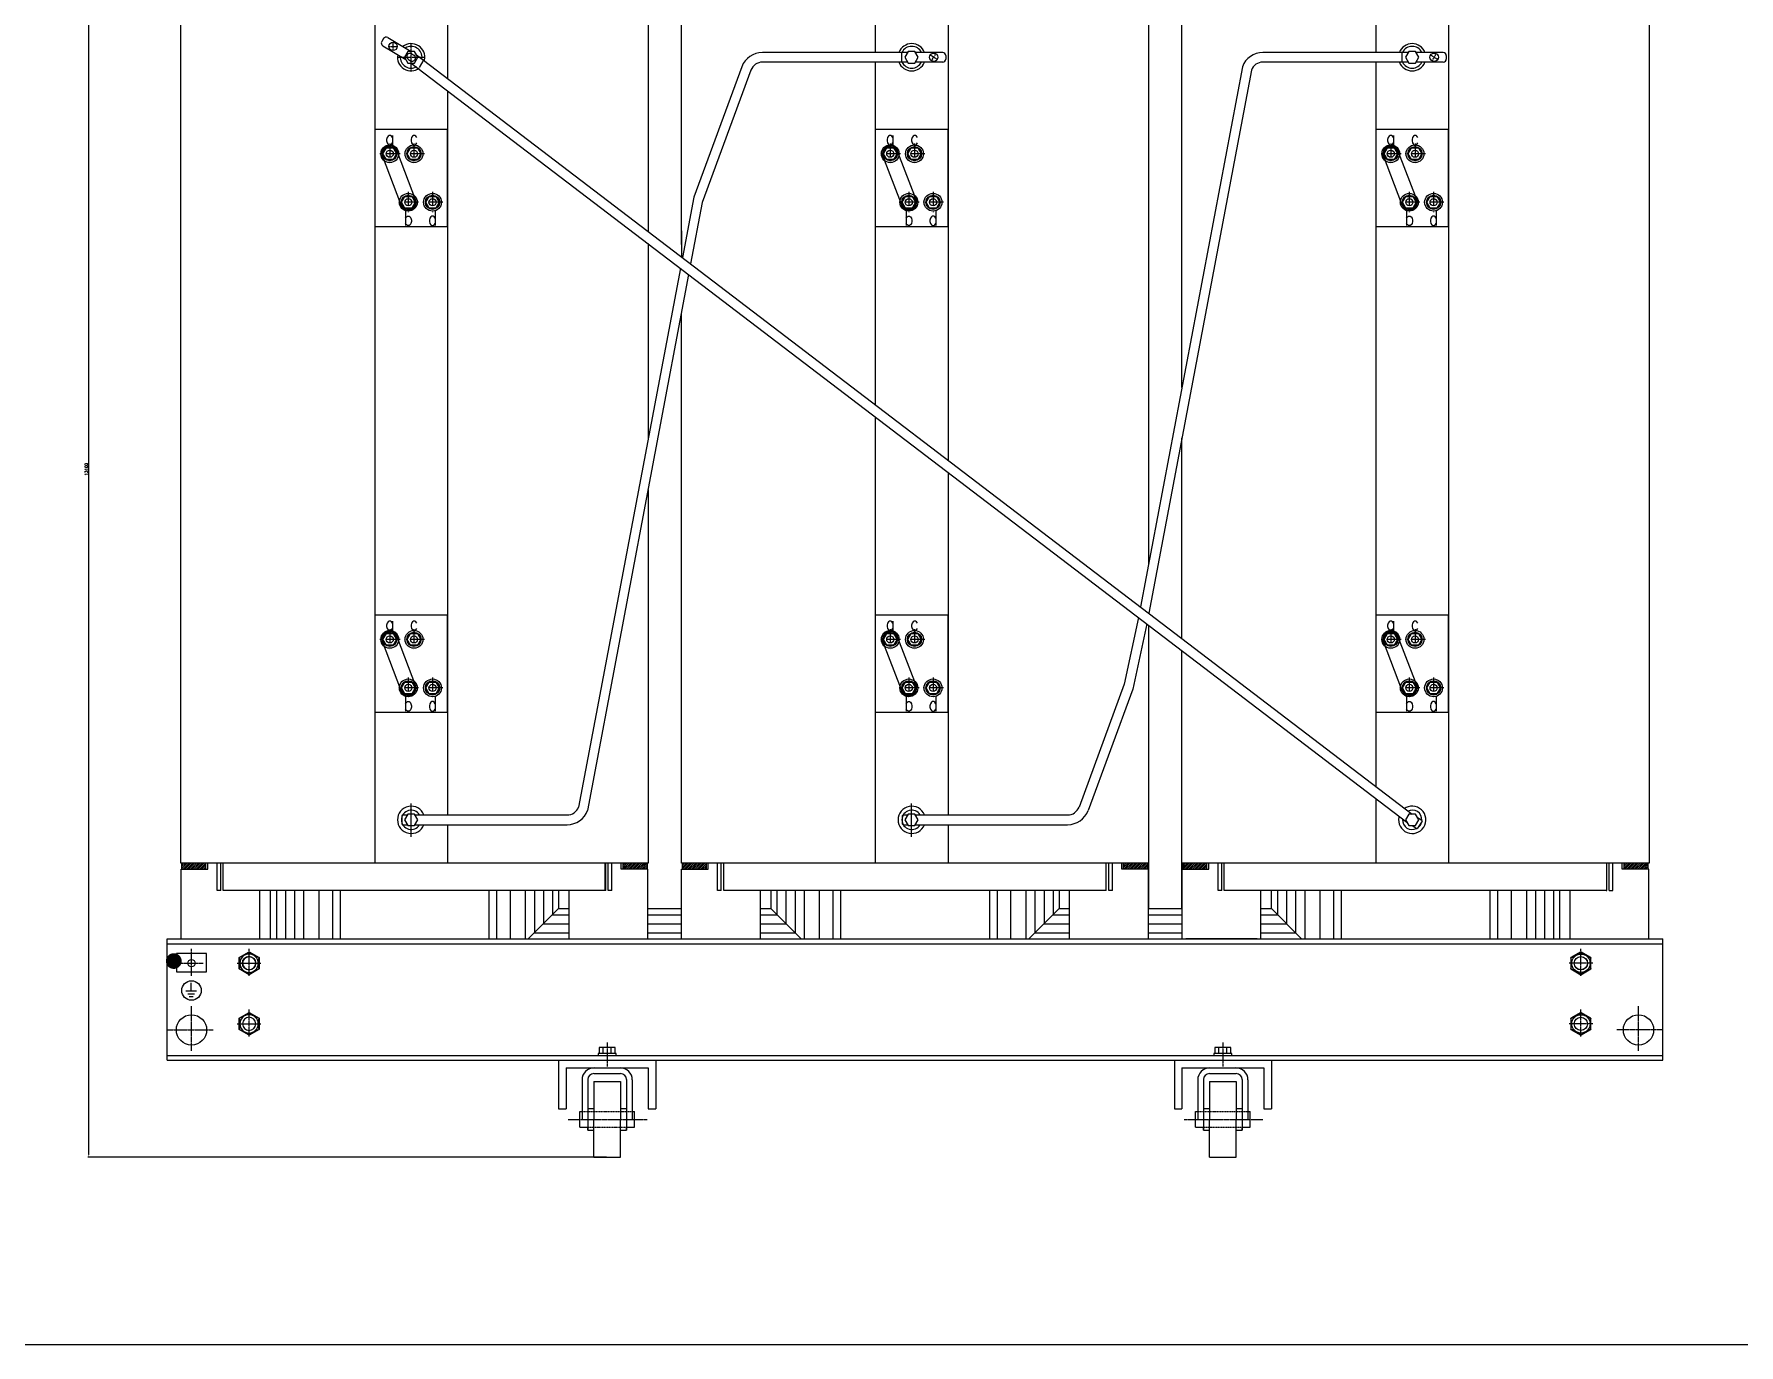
# Model space of a CAD drawing. Header units: millimetres. Extents: x 1341 to 37388, y -13954 to 1849.
# Drawn here: x 33960 to 35584, y -5621 to -4373 of the extents above; entities that cross this region are included whole.
import ezdxf
from ezdxf.enums import TextEntityAlignment as Align

# ---------------------------------------------------------------- set-up
doc = ezdxf.new("R2010")
doc.units = ezdxf.units.MM
for name, pattern in [('CENTER', [2, 1.25, -0.25, 0.25, -0.25]), ('DASHDOT', [25.4, 12.7, -6.35, 0, -6.35]), ('DASHED', [0.2067, 0.1654, -0.0413])]:
    doc.linetypes.add(name, pattern=pattern)
for name, color, linetype in [('01', 1, 'Continuous'), ('02', 3, 'DASHED'), ('03', 4, 'Continuous'), ('04', 5, 'CENTER'), ('05', 6, 'Continuous'), ('06', 2, 'Continuous'), ('PORCA', 133, 'Continuous'), ('transformador', 11, 'Continuous')]:
    doc.layers.add(name, color=color, linetype=linetype)
doc.styles.add('ROMANS', font='romans.shx')
doc.styles.get("Standard").update_dxf_attribs({"font": 'arial.ttf'})
doc.dimstyles.new('ISO-25', dxfattribs={"dimtxt": 2.5, "dimasz": 2.5, "dimexe": 1.25, "dimexo": 0.625, "dimtad": 1, "dimtxsty": 'Standard', "dimcen": 2.5, "dimadec": 0, "dimazin": 0, "dimtfac": 1, "dimtmove": 0, "dimatfit": 3, "dimfxl": 1, "dimarcsym": 0})
pattern_1 = [(45, (37768.6376, -6776.1635), (-0.8838835, 0.8838835), [])]
pattern_2 = [(45, (37655.7276, -6776.1635), (-0.88388348, 0.88388348), [])]

# ---------------------------------------------------------------- blocks, each defined once
blk = doc.blocks.new('30000016-VF')
at = {"layer": 'PORCA'}
blk.add_lwpolyline([(-12, -6.9), (0, -13.9), (12, -6.9), (12, 6.9), (0, 13.9), (-12, 6.9)], close=True, dxfattribs=at)
blk.add_lwpolyline([(-12, 6.9, 0.129904), (0, 13.9, 0.129904), (12, 6.9, 0.129904), (12, -6.9, 0.129904), (0, -13.9, 0.129904), (-12, -6.9, 0.129904)], format="xyb", close=True, dxfattribs=at)
for radius in [11.1, 8]:
    blk.add_circle((0, 0), radius, dxfattribs=at)
blk = doc.blocks.new('*D75')
at = {"layer": '03', "color": 2, "lineweight": -2, "transparency": 16777216}
for p, q in [((34144.2, -4132.2), (34011.7, -4132.2)), ((34012.5, -5439.5), (34012.5, -4135)), ((34505.3, -5442.2), (34011.7, -5442.2))]:
    blk.add_line(p, q, dxfattribs=at)
at = {"layer": '03', "color": 2, "transparency": 16777216}
for points in [[(34012, -4135), (34012.9, -4135), (34012.5, -4132.2)], [(34012, -5439.5), (34012.9, -5439.5), (34012.5, -5442.2)]]:
    blk.add_solid(points, dxfattribs=at)
at = {"layer": 'Defpoints', "color": 0, "transparency": 16777216}
for p in [(34012.5, -4132.2), (34144.9, -4132.2), (34506.1, -5442.2)]:
    blk.add_point(p, dxfattribs=at)
at = {"layer": '03', "color": 3, "transparency": 16777216, "insert": (34010.1, -4787.2), "char_height": 2.75, "attachment_point": 5, "rotation": 90, "style": 'ROMANS'}
blk.add_mtext('13100', dxfattribs=at)

msp = doc.modelspace()

# ---------------------------------------------------------------- hatches: boundary and pattern name
at = {"layer": '05'}
h = msp.add_hatch(dxfattribs=at)
h.set_pattern_fill('ANSI31', color=256, scale=10, style=0)
h.set_pattern_definition([(45, (37542.8176, -6776.1635), (-0.88388348, 0.88388348), [])])
h.paths.add_polyline_path([(34123.99, -5162.27), (34100.9, -5162.27), (34100.9, -5168.04), (34123.99, -5168.04)])
h = msp.add_hatch(dxfattribs=at)
h.set_pattern_fill('ANSI31', color=256, scale=10, style=0)
h.set_pattern_definition(pattern_2)
h.paths.add_polyline_path([(34544.28, -5162.27), (34521.19, -5162.27), (34521.19, -5168.04), (34544.28, -5168.04)])
h = msp.add_hatch(dxfattribs=at)
h.set_pattern_fill('ANSI31', color=256, scale=10, style=0)
h.set_pattern_definition(pattern_2)
h.paths.add_polyline_path([(34600.58, -5162.27), (34577.49, -5162.27), (34577.49, -5168.04), (34600.58, -5168.04)])
h = msp.add_hatch(dxfattribs=at)
h.set_pattern_fill('ANSI31', color=256, scale=10, style=0)
h.set_pattern_definition(pattern_1)
h.paths.add_polyline_path([(35020.87, -5162.27), (34997.78, -5162.27), (34997.78, -5168.04), (35020.87, -5168.04)])
h = msp.add_hatch(dxfattribs=at)
h.set_pattern_fill('ANSI31', color=256, scale=10, style=0)
h.set_pattern_definition(pattern_1)
h.paths.add_polyline_path([(35077.17, -5162.27), (35054.08, -5162.27), (35054.08, -5168.04), (35077.17, -5168.04)])
h = msp.add_hatch(dxfattribs=at)
h.set_pattern_fill('ANSI31', color=256, scale=10, style=0)
h.set_pattern_definition([(45, (37881.5476, -6776.1635), (-0.8838835, 0.8838835), [])])
h.paths.add_polyline_path([(35497.46, -5162.27), (35474.37, -5162.27), (35474.37, -5168.04), (35497.46, -5168.04)])

# ---------------------------------------------------------------- linework, layer by layer
at = {"layer": '01', "color": 5, "linetype": 'DASHDOT'}
for p, q in [((34299.04, -4476.92), (34299.04, -4496.61)), ((34322.13, -4476.92), (34322.13, -4496.61)), ((34775.63, -4476.92), (34775.63, -4496.61)), ((34798.72, -4476.92), (34798.72, -4496.61)), ((35252.22, -4476.92), (35252.22, -4496.61)), ((35275.31, -4476.92), (35275.31, -4496.61)), ((34308.89, -4486.77), (34289.19, -4486.77)), ((34331.98, -4486.77), (34312.28, -4486.77)), ((34785.48, -4486.77), (34765.78, -4486.77)), ((34808.57, -4486.77), (34788.87, -4486.77)), ((35262.07, -4486.77), (35242.38, -4486.77)), ((35285.16, -4486.77), (35265.47, -4486.77)), ((34316.7, -4523.1), (34316.7, -4542.8)), ((34339.79, -4523.1), (34339.79, -4542.8)), ((34793.29, -4523.1), (34793.29, -4542.8)), ((34816.38, -4523.1), (34816.38, -4542.8)), ((35269.88, -4523.1), (35269.88, -4542.8)), ((35292.97, -4523.1), (35292.97, -4542.8)), ((34326.55, -4532.95), (34306.85, -4532.95)), ((34349.64, -4532.95), (34329.94, -4532.95)), ((34803.14, -4532.95), (34783.44, -4532.95)), ((34826.23, -4532.95), (34806.53, -4532.95)), ((35279.73, -4532.95), (35260.03, -4532.95)), ((35302.82, -4532.95), (35283.12, -4532.95)), ((34308.89, -4949.18), (34289.19, -4949.18)), ((34299.04, -4939.33), (34299.04, -4959.02)), ((34331.98, -4949.18), (34312.28, -4949.18)), ((34322.13, -4939.33), (34322.13, -4959.02)), ((34785.48, -4949.18), (34765.78, -4949.18)), ((34775.63, -4939.33), (34775.63, -4959.02)), ((34808.57, -4949.18), (34788.87, -4949.18)), ((34798.72, -4939.33), (34798.72, -4959.02)), ((35262.07, -4949.18), (35242.38, -4949.18)), ((35252.22, -4939.33), (35252.22, -4959.02)), ((35285.16, -4949.18), (35265.47, -4949.18)), ((35275.31, -4939.33), (35275.31, -4959.02)), ((34326.55, -4995.36), (34306.85, -4995.36)), ((34316.7, -4985.51), (34316.7, -5005.2)), ((34349.64, -4995.36), (34329.94, -4995.36)), ((34339.79, -4985.51), (34339.79, -5005.2)), ((34803.14, -4995.36), (34783.44, -4995.36)), ((34793.29, -4985.51), (34793.29, -5005.2)), ((34826.23, -4995.36), (34806.53, -4995.36)), ((34816.38, -4985.51), (34816.38, -5005.2)), ((35279.73, -4995.36), (35260.03, -4995.36)), ((35269.88, -4985.51), (35269.88, -5005.2)), ((35302.82, -4995.36), (35283.12, -4995.36)), ((35292.97, -4985.51), (35292.97, -5005.2))]:
    msp.add_line(p, q, dxfattribs=at)
at = {"layer": '01', "color": 3}
for points in [[(34302.27, -4492.35), (34295.81, -4492.35), (34292.59, -4486.77), (34295.81, -4481.18), (34302.27, -4481.18), (34305.49, -4486.77)], [(34325.36, -4492.35), (34318.9, -4492.35), (34315.68, -4486.77), (34318.9, -4481.18), (34325.36, -4481.18), (34328.58, -4486.77)], [(34778.86, -4492.35), (34772.41, -4492.35), (34769.18, -4486.77), (34772.41, -4481.18), (34778.86, -4481.18), (34782.08, -4486.77)], [(34801.95, -4492.35), (34795.5, -4492.35), (34792.27, -4486.77), (34795.5, -4481.18), (34801.95, -4481.18), (34805.17, -4486.77)], [(35255.45, -4492.35), (35249, -4492.35), (35245.77, -4486.77), (35249, -4481.18), (35255.45, -4481.18), (35258.68, -4486.77)], [(35278.54, -4492.35), (35272.09, -4492.35), (35268.86, -4486.77), (35272.09, -4481.18), (35278.54, -4481.18), (35281.77, -4486.77)], [(34319.92, -4538.54), (34313.47, -4538.54), (34310.25, -4532.95), (34313.47, -4527.36), (34319.92, -4527.36), (34323.15, -4532.95)], [(34343.01, -4538.54), (34336.56, -4538.54), (34333.34, -4532.95), (34336.56, -4527.36), (34343.01, -4527.36), (34346.24, -4532.95)], [(34796.52, -4538.54), (34790.06, -4538.54), (34786.84, -4532.95), (34790.06, -4527.36), (34796.52, -4527.36), (34799.74, -4532.95)], [(34819.61, -4538.54), (34813.15, -4538.54), (34809.93, -4532.95), (34813.15, -4527.36), (34819.61, -4527.36), (34822.83, -4532.95)], [(35273.11, -4538.54), (35266.66, -4538.54), (35263.43, -4532.95), (35266.66, -4527.36), (35273.11, -4527.36), (35276.33, -4532.95)], [(35296.2, -4538.54), (35289.75, -4538.54), (35286.52, -4532.95), (35289.75, -4527.36), (35296.2, -4527.36), (35299.42, -4532.95)], [(34302.27, -4954.76), (34295.81, -4954.76), (34292.59, -4949.18), (34295.81, -4943.59), (34302.27, -4943.59), (34305.49, -4949.18)], [(34325.36, -4954.76), (34318.9, -4954.76), (34315.68, -4949.18), (34318.9, -4943.59), (34325.36, -4943.59), (34328.58, -4949.18)], [(34778.86, -4954.76), (34772.41, -4954.76), (34769.18, -4949.18), (34772.41, -4943.59), (34778.86, -4943.59), (34782.08, -4949.18)], [(34801.95, -4954.76), (34795.5, -4954.76), (34792.27, -4949.18), (34795.5, -4943.59), (34801.95, -4943.59), (34805.17, -4949.18)], [(35255.45, -4954.76), (35249, -4954.76), (35245.77, -4949.18), (35249, -4943.59), (35255.45, -4943.59), (35258.68, -4949.18)], [(35278.54, -4954.76), (35272.09, -4954.76), (35268.86, -4949.18), (35272.09, -4943.59), (35278.54, -4943.59), (35281.77, -4949.18)], [(34319.92, -5000.94), (34313.47, -5000.94), (34310.25, -4995.36), (34313.47, -4989.77), (34319.92, -4989.77), (34323.15, -4995.36)], [(34343.01, -5000.94), (34336.56, -5000.94), (34333.34, -4995.36), (34336.56, -4989.77), (34343.01, -4989.77), (34346.24, -4995.36)], [(34796.52, -5000.94), (34790.06, -5000.94), (34786.84, -4995.36), (34790.06, -4989.77), (34796.52, -4989.77), (34799.74, -4995.36)], [(34819.61, -5000.94), (34813.15, -5000.94), (34809.93, -4995.36), (34813.15, -4989.77), (34819.61, -4989.77), (34822.83, -4995.36)], [(35273.11, -5000.94), (35266.66, -5000.94), (35263.43, -4995.36), (35266.66, -4989.77), (35273.11, -4989.77), (35276.33, -4995.36)], [(35296.2, -5000.94), (35289.75, -5000.94), (35286.52, -4995.36), (35289.75, -4989.77), (35296.2, -4989.77), (35299.42, -4995.36)]]:
    msp.add_lwpolyline(points, close=True, dxfattribs=at)
at = {"layer": '01', "const_width": 7.5}
msp.add_lwpolyline([(34097.16, -5255.46, -1), (34089.66, -5255.46, -1)], format="xyb", close=True, dxfattribs=at)
at = {"layer": '01', "color": 2}
for centre, radius in [((34299.04, -4486.77), 8.49), ((34299.04, -4486.77), 6.79), ((34322.13, -4486.77), 8.49), ((34322.13, -4486.77), 6.79), ((34775.63, -4486.77), 8.49), ((34775.63, -4486.77), 6.79), ((34798.72, -4486.77), 8.49), ((34798.72, -4486.77), 6.79), ((35252.22, -4486.77), 8.49), ((35252.22, -4486.77), 6.79), ((35275.31, -4486.77), 8.49), ((35275.31, -4486.77), 6.79), ((34316.7, -4532.95), 8.49), ((34316.7, -4532.95), 6.79), ((34339.79, -4532.95), 8.49), ((34339.79, -4532.95), 6.79), ((34793.29, -4532.95), 8.49), ((34793.29, -4532.95), 6.79), ((34816.38, -4532.95), 8.49), ((34816.38, -4532.95), 6.79), ((35269.88, -4532.95), 8.49), ((35269.88, -4532.95), 6.79), ((35292.97, -4532.95), 8.49), ((35292.97, -4532.95), 6.79), ((34299.04, -4949.18), 8.49), ((34299.04, -4949.18), 6.79), ((34322.13, -4949.18), 8.49), ((34322.13, -4949.18), 6.79), ((34775.63, -4949.18), 8.49), ((34775.63, -4949.18), 6.79), ((34798.72, -4949.18), 8.49), ((34798.72, -4949.18), 6.79), ((35252.22, -4949.18), 8.49), ((35252.22, -4949.18), 6.79), ((35275.31, -4949.18), 8.49), ((35275.31, -4949.18), 6.79), ((34316.7, -4995.36), 8.49), ((34316.7, -4995.36), 6.79), ((34339.79, -4995.36), 8.49), ((34339.79, -4995.36), 6.79), ((34793.29, -4995.36), 8.49), ((34793.29, -4995.36), 6.79), ((34816.38, -4995.36), 8.49), ((34816.38, -4995.36), 6.79), ((35269.88, -4995.36), 8.49), ((35269.88, -4995.36), 6.79), ((35292.97, -4995.36), 8.49), ((35292.97, -4995.36), 6.79)]:
    msp.add_circle(centre, radius, dxfattribs=at)
at = {"layer": '01', "color": 3}
for centre in [(34299.04, -4486.77), (34322.13, -4486.77), (34775.63, -4486.77), (34798.72, -4486.77), (35252.22, -4486.77), (35275.31, -4486.77), (34316.7, -4532.95), (34339.79, -4532.95), (34793.29, -4532.95), (34816.38, -4532.95), (35269.88, -4532.95), (35292.97, -4532.95), (34299.04, -4949.18), (34322.13, -4949.18), (34775.63, -4949.18), (34798.72, -4949.18), (35252.22, -4949.18), (35275.31, -4949.18), (34316.7, -4995.36), (34339.79, -4995.36), (34793.29, -4995.36), (34816.38, -4995.36), (35269.88, -4995.36), (35292.97, -4995.36)]:
    msp.add_circle(centre, 3.4, dxfattribs=at)
at = {"layer": '01', "color": 6}
for centre in [(34299.04, -4486.77), (34775.63, -4486.77), (35252.22, -4486.77), (34316.7, -4532.95), (34793.29, -4532.95), (35269.88, -4532.95), (34299.04, -4949.18), (34775.63, -4949.18), (35252.22, -4949.18), (34316.7, -4995.36), (34793.29, -4995.36), (35269.88, -4995.36)]:
    msp.add_circle(centre, 3.4, dxfattribs=at)
at = {"layer": '02'}
for p, q in [((34482.13, -5398.66), (34529.99, -5398.66)), ((35068.39, -5398.66), (35116.25, -5398.66)), ((34487.62, -5413.67), (34524.5, -5413.67)), ((35073.87, -5413.67), (35110.76, -5413.67))]:
    msp.add_line(p, q, dxfattribs=at)
at = {"layer": '03'}
for p, q in [((35053.35, -4709.19), (35053.35, -4276.56)), ((34100.17, -5162.27), (34100.17, -4319.86)), ((34284.78, -4319.86), (34284.78, -5162.27)), ((34354.05, -4319.86), (34354.05, -4415.2)), ((34545.01, -4319.86), (34545.01, -4560.79)), ((34576.76, -4573.05), (34576.76, -4319.86)), ((34761.37, -4319.86), (34761.37, -4390.28)), ((34830.64, -4319.86), (34830.64, -4778.56)), ((35021.6, -4319.86), (35021.6, -4877.54)), ((35237.96, -4319.86), (35237.96, -4390.28)), ((35307.23, -4319.86), (35307.23, -5162.27)), ((35498.19, -4319.86), (35498.19, -5162.27)), ((34293.15, -4377.1), (34291.41, -4380)), ((34297.11, -4376.12), (34319.38, -4389.4)), ((34292.39, -4383.95), (34314.37, -4397.17)), ((34316.24, -4389.4), (34313.06, -4394.9)), ((34313.06, -4394.9), (34316.24, -4400.4)), ((34322.59, -4389.4), (34316.24, -4389.4)), ((34316.79, -4397.02), (34318.77, -4398.21)), ((34320.06, -4391.59), (34322.04, -4392.78)), ((34325.76, -4394.9), (34322.59, -4389.4)), ((34322.59, -4400.4), (34325.76, -4394.9)), ((34324.46, -4392.64), (35272.56, -5115.49)), ((34792.32, -4390.28), (34653.84, -4390.28)), ((34786.19, -4390.28), (34786.19, -4399.52)), ((34792.83, -4389.4), (34789.66, -4394.9)), ((34789.66, -4394.9), (34792.83, -4400.4)), ((34799.18, -4389.4), (34792.83, -4389.4)), ((34802.36, -4394.9), (34799.18, -4389.4)), ((34799.18, -4400.4), (34802.36, -4394.9)), ((34804.09, -4390.28), (34799.69, -4390.28)), ((34825.62, -4390.37), (34799.69, -4390.28)), ((34828.5, -4393.24), (34828.51, -4396.63)), ((35268.91, -4390.28), (35130.43, -4390.28)), ((35262.78, -4390.28), (35262.78, -4399.52)), ((35269.42, -4389.4), (35266.25, -4394.9)), ((35266.25, -4394.9), (35269.42, -4400.4)), ((35275.77, -4389.4), (35269.42, -4389.4)), ((35278.95, -4394.9), (35275.77, -4389.4)), ((35275.77, -4400.4), (35278.95, -4394.9)), ((35302.21, -4390.37), (35276.28, -4390.28)), ((35280.68, -4390.28), (35276.28, -4390.28)), ((35305.09, -4393.24), (35305.1, -4396.63)), ((34316.24, -4400.4), (34322.59, -4400.4)), ((34319.45, -4400.4), (35267.55, -5123.25)), ((34634.34, -4403.88), (34588.58, -4528.14)), ((34643.01, -4407.08), (34596.62, -4533.04)), ((34792.32, -4399.52), (34653.84, -4399.52)), ((34761.37, -4399.52), (34761.37, -4725.75)), ((34792.83, -4400.4), (34799.18, -4400.4)), ((34804.09, -4399.52), (34799.69, -4399.52)), ((34825.63, -4399.51), (34799.98, -4399.52)), ((35110.93, -4403.88), (35013.92, -4918.3)), ((35119.6, -4407.08), (35021.78, -4924.29)), ((35268.91, -4399.52), (35130.43, -4399.52)), ((35237.96, -4399.52), (35237.96, -5089.11)), ((35269.42, -4400.4), (35275.77, -4400.4)), ((35280.68, -4399.52), (35276.28, -4399.52)), ((35302.22, -4399.51), (35276.57, -4399.52)), ((34354.05, -4426.78), (34354.05, -5116.37)), ((34588.58, -4528.14), (34577.69, -4585.71)), ((34596.62, -4533.04), (34585.56, -4591.71)), ((34576.76, -4560.25), (34576.76, -4585)), ((34545.01, -4572.37), (34545.01, -4758.53)), ((34575.78, -4595.83), (34478.76, -5108.82)), ((34583.65, -4601.83), (34487.43, -5112.01)), ((34576.76, -5162.27), (34576.76, -4638.35)), ((34761.37, -4737.33), (34761.37, -5162.27)), ((35053.35, -4948.36), (35053.35, -4757.36)), ((34830.64, -4790.14), (34830.64, -4926.08)), ((34545.01, -4806.7), (34545.01, -5162.27)), ((34545.01, -4806.7), (34545.01, -4813.73)), ((34830.64, -4925.7), (34830.64, -5116.37)), ((35012.01, -4928.42), (34998.49, -4991.68)), ((35019.87, -4934.41), (35006.53, -4996.58)), ((35021.6, -4935.74), (35021.6, -5205.56)), ((35053.35, -5205.56), (35053.35, -4959.94)), ((34998.49, -4991.68), (34955.35, -5108.82)), ((35006.53, -4996.58), (34964.02, -5112.01)), ((34319.41, -5137.22), (34319.41, -5105.5)), ((34796.01, -5137.22), (34796.01, -5105.5)), ((35237.96, -5100.69), (35237.96, -5162.27)), ((34310.76, -5125.03), (34310.76, -5116.95)), ((34311.33, -5116.37), (34315.73, -5116.37)), ((34311.33, -5125.61), (34315.73, -5125.61)), ((34316.24, -5115.49), (34313.06, -5120.99)), ((34313.06, -5120.99), (34316.24, -5126.49)), ((34322.59, -5115.49), (34316.24, -5115.49)), ((34316.24, -5126.49), (34322.59, -5126.49)), ((34325.76, -5120.99), (34322.59, -5115.49)), ((34322.59, -5126.49), (34325.76, -5120.99)), ((34323.1, -5116.37), (34467.93, -5116.37)), ((34323.1, -5125.61), (34467.93, -5125.61)), ((34354.05, -5125.61), (34354.05, -5162.27)), ((34787.35, -5125.03), (34787.35, -5116.95)), ((34787.92, -5116.37), (34792.32, -5116.37)), ((34787.92, -5125.61), (34792.32, -5125.61)), ((34792.83, -5115.49), (34789.66, -5120.99)), ((34789.66, -5120.99), (34792.83, -5126.49)), ((34799.18, -5115.49), (34792.83, -5115.49)), ((34792.83, -5126.49), (34799.18, -5126.49)), ((34802.36, -5120.99), (34799.18, -5115.49)), ((34799.18, -5126.49), (34802.36, -5120.99)), ((34799.69, -5116.37), (34944.52, -5116.37)), ((34799.69, -5125.61), (34944.52, -5125.61)), ((34830.64, -5125.61), (34830.64, -5162.27)), ((35269.42, -5115.49), (35266.25, -5120.99)), ((35266.25, -5120.99), (35269.42, -5126.49)), ((35275.77, -5115.49), (35269.42, -5115.49)), ((35269.42, -5126.49), (35275.77, -5126.49)), ((35272.64, -5126.49), (35276.93, -5129.23)), ((35278.95, -5120.99), (35275.77, -5115.49)), ((35275.77, -5126.49), (35278.95, -5120.99)), ((35277.64, -5118.73), (35281.9, -5121.44)), ((35282.07, -5122.23), (35277.73, -5129.05)), ((34545.01, -5162.27), (34100.17, -5162.27)), ((34100.32, -5168.04), (34125.72, -5168.04)), ((34100.32, -5234.43), (34100.32, -5168.04)), ((34125.72, -5168.04), (34125.72, -5162.27)), ((34134.67, -5188.24), (34134.67, -5162.27)), ((34138.13, -5188.24), (34138.13, -5162.27)), ((34140.44, -5188.24), (34140.44, -5162.27)), ((34504.16, -5188.24), (34504.16, -5162.27)), ((34504.74, -5188.24), (34504.74, -5162.27)), ((34507.05, -5188.24), (34507.05, -5162.27)), ((34510.51, -5188.24), (34510.51, -5162.27)), ((34519.46, -5168.04), (34519.46, -5162.27)), ((34544.86, -5168.04), (34519.46, -5168.04)), ((34544.86, -5234.43), (34544.86, -5168.04)), ((35021.6, -5162.27), (34576.76, -5162.27)), ((34576.91, -5234.43), (34576.91, -5168.04)), ((34576.91, -5168.04), (34602.31, -5168.04)), ((34580.38, -5168.04), (34598.85, -5168.04)), ((34602.31, -5168.04), (34602.31, -5162.27)), ((34611.26, -5188.24), (34611.26, -5162.27)), ((34614.72, -5188.24), (34614.72, -5162.27)), ((34617.03, -5188.24), (34617.03, -5162.27)), ((34981.33, -5188.24), (34981.33, -5162.27)), ((34983.64, -5188.24), (34983.64, -5162.27)), ((34987.1, -5188.24), (34987.1, -5162.27)), ((34996.05, -5168.04), (34996.05, -5162.27)), ((35021.45, -5168.04), (34996.05, -5168.04)), ((35017.99, -5168.04), (34999.51, -5168.04)), ((35021.45, -5234.43), (35021.45, -5168.04)), ((35498.19, -5162.27), (35053.35, -5162.27)), ((35053.5, -5168.04), (35078.9, -5168.04)), ((35053.5, -5234.43), (35053.5, -5168.04)), ((35078.9, -5168.04), (35078.9, -5162.27)), ((35087.85, -5188.24), (35087.85, -5162.27)), ((35091.32, -5188.24), (35091.32, -5162.27)), ((35093.62, -5188.24), (35093.62, -5162.27)), ((35457.92, -5188.24), (35457.92, -5162.27)), ((35460.23, -5188.24), (35460.23, -5162.27)), ((35463.69, -5188.24), (35463.69, -5162.27)), ((35472.64, -5168.04), (35472.64, -5162.27)), ((35498.04, -5168.04), (35472.64, -5168.04)), ((35498.04, -5234.43), (35498.04, -5168.04)), ((34138.13, -5188.24), (34134.67, -5188.24)), ((34504.74, -5188.24), (34140.44, -5188.24)), ((34175.37, -5234.43), (34175.37, -5188.24)), ((34185.32, -5188.24), (34185.32, -5234.43)), ((34191.09, -5188.24), (34191.09, -5234.43)), ((34199.75, -5188.24), (34199.75, -5234.43)), ((34208.41, -5188.24), (34208.41, -5234.43)), ((34217.07, -5188.24), (34217.07, -5234.43)), ((34231.5, -5188.24), (34231.5, -5234.43)), ((34244.49, -5188.24), (34244.49, -5234.43)), ((34251.7, -5188.24), (34251.7, -5234.43)), ((34393.48, -5188.24), (34393.48, -5234.43)), ((34400.69, -5188.24), (34400.69, -5234.43)), ((34413.68, -5188.24), (34413.68, -5234.43)), ((34428.11, -5188.24), (34428.11, -5234.43)), ((34436.77, -5188.24), (34436.77, -5228.65)), ((34445.43, -5188.24), (34445.43, -5219.99)), ((34454.09, -5188.24), (34454.09, -5211.33)), ((34459.86, -5188.24), (34459.86, -5205.56)), ((34469.81, -5234.43), (34469.81, -5188.24)), ((34510.51, -5188.24), (34507.05, -5188.24)), ((34614.72, -5188.24), (34611.26, -5188.24)), ((34981.33, -5188.24), (34617.03, -5188.24)), ((34651.96, -5234.43), (34651.96, -5188.24)), ((34661.91, -5188.24), (34661.91, -5205.56)), ((34667.68, -5188.24), (34667.68, -5211.33)), ((34676.34, -5188.24), (34676.34, -5219.99)), ((34685, -5188.24), (34685, -5228.65)), ((34693.66, -5188.24), (34693.66, -5234.43)), ((34708.09, -5188.24), (34708.09, -5234.43)), ((34721.08, -5188.24), (34721.08, -5234.43)), ((34728.29, -5188.24), (34728.29, -5234.43)), ((34870.07, -5188.24), (34870.07, -5234.43)), ((34877.28, -5188.24), (34877.28, -5234.43)), ((34890.27, -5188.24), (34890.27, -5234.43)), ((34904.7, -5188.24), (34904.7, -5234.43)), ((34913.36, -5188.24), (34913.36, -5228.65)), ((34922.02, -5188.24), (34922.02, -5219.99)), ((34930.68, -5188.24), (34930.68, -5211.33)), ((34936.45, -5188.24), (34936.45, -5205.56)), ((34946.4, -5234.43), (34946.4, -5188.24)), ((34987.1, -5188.24), (34983.64, -5188.24)), ((35091.32, -5188.24), (35087.85, -5188.24)), ((35457.92, -5188.24), (35093.62, -5188.24)), ((35128.55, -5234.43), (35128.55, -5188.24)), ((35138.5, -5205.56), (35138.5, -5188.24)), ((35144.27, -5188.24), (35144.27, -5211.33)), ((35152.93, -5188.24), (35152.93, -5219.99)), ((35161.59, -5188.24), (35161.59, -5228.65)), ((35170.25, -5188.24), (35170.25, -5234.43)), ((35184.68, -5188.24), (35184.68, -5234.43)), ((35197.67, -5188.24), (35197.67, -5234.43)), ((35204.89, -5188.24), (35204.89, -5234.43)), ((35346.66, -5188.24), (35346.66, -5234.43)), ((35353.88, -5188.24), (35353.88, -5234.43)), ((35366.86, -5188.24), (35366.86, -5234.43)), ((35381.3, -5188.24), (35381.3, -5234.43)), ((35389.96, -5188.24), (35389.96, -5234.43)), ((35398.61, -5188.24), (35398.61, -5234.43)), ((35407.27, -5188.24), (35407.27, -5234.43)), ((35413.05, -5234.43), (35413.05, -5188.24)), ((35423, -5234.43), (35423, -5188.24)), ((35457.34, -5188.24), (35457.92, -5188.24)), ((35460.23, -5188.24), (35463.69, -5188.24)), ((34459.86, -5205.56), (34431, -5234.43)), ((34459.86, -5205.56), (34469.81, -5205.56)), ((34544.86, -5205.56), (34576.91, -5205.56)), ((34651.96, -5205.56), (34661.91, -5205.56)), ((34661.91, -5205.56), (34690.77, -5234.43)), ((34907.59, -5234.43), (34936.45, -5205.56)), ((34936.45, -5205.56), (34946.4, -5205.56)), ((35021.45, -5205.56), (35053.5, -5205.56)), ((35128.55, -5205.56), (35138.5, -5205.56)), ((35167.36, -5234.43), (35138.5, -5205.56)), ((34445.43, -5219.99), (34469.81, -5219.99)), ((34454.09, -5211.33), (34469.81, -5211.33)), ((34544.86, -5211.33), (34576.91, -5211.33)), ((34544.86, -5219.99), (34576.91, -5219.99)), ((34651.96, -5211.33), (34667.68, -5211.33)), ((34651.96, -5219.99), (34676.34, -5219.99)), ((34922.02, -5219.99), (34946.4, -5219.99)), ((34930.68, -5211.33), (34946.4, -5211.33)), ((35021.45, -5211.33), (35053.5, -5211.33)), ((35021.45, -5219.99), (35053.5, -5219.99)), ((35128.55, -5211.33), (35144.27, -5211.33)), ((35128.55, -5219.99), (35152.93, -5219.99)), ((34087.18, -5234.43), (35511.18, -5234.43)), ((34087.18, -5349.88), (34087.18, -5234.43)), ((34087.18, -5239.04), (35511.18, -5239.04)), ((34436.77, -5228.65), (34469.81, -5228.65)), ((34544.86, -5228.65), (34576.91, -5228.65)), ((34544.86, -5234.43), (34576.91, -5234.43)), ((34651.96, -5228.65), (34685, -5228.65)), ((34913.36, -5228.65), (34946.4, -5228.65)), ((35021.45, -5228.65), (35053.5, -5228.65)), ((35125.09, -5234.43), (35056.97, -5234.43)), ((35128.55, -5228.65), (35161.59, -5228.65)), ((35426.46, -5234.43), (35494.58, -5234.43)), ((35511.18, -5349.88), (35511.18, -5234.43)), ((34124.7, -5248.35), (34095.84, -5248.35)), ((34095.84, -5248.35), (34095.84, -5265.67)), ((34124.7, -5265.67), (34124.7, -5248.35)), ((34095.84, -5265.67), (34124.7, -5265.67)), ((34104.79, -5283.78), (34115.18, -5283.78)), ((34106.81, -5286.67), (34113.16, -5286.67)), ((34107.96, -5289.27), (34112, -5289.27)), ((34109.98, -5283.78), (34109.98, -5276.28)), ((34513.57, -5337.76), (34498.56, -5337.76)), ((34498.56, -5337.76), (34498.56, -5343.53)), ((34502.31, -5343.53), (34502.31, -5337.76)), ((34509.82, -5343.53), (34509.82, -5337.76)), ((34513.57, -5343.53), (34513.57, -5337.76)), ((35084.84, -5337.76), (35084.84, -5343.53)), ((35099.84, -5337.76), (35084.84, -5337.76)), ((35088.59, -5343.53), (35088.59, -5337.76)), ((35096.09, -5343.53), (35096.09, -5337.76)), ((35099.84, -5343.53), (35099.84, -5337.76)), ((34087.18, -5345.26), (35511.18, -5345.26)), ((34087.18, -5349.88), (35511.18, -5349.88)), ((34459.88, -5349.88), (34552.25, -5349.88)), ((34459.88, -5349.88), (34459.88, -5396.06)), ((34476.74, -5349.88), (34535.39, -5349.88)), ((34514.73, -5343.53), (34497.41, -5343.53)), ((34497.41, -5343.53), (34497.41, -5345.26)), ((34514.73, -5345.26), (34514.73, -5343.53)), ((34552.25, -5349.88), (34552.25, -5396.06)), ((35046.14, -5349.88), (35138.51, -5349.88)), ((35046.14, -5349.88), (35046.14, -5396.06)), ((35063, -5349.88), (35121.65, -5349.88)), ((35101, -5343.53), (35083.68, -5343.53)), ((35083.68, -5343.53), (35083.68, -5345.26)), ((35101, -5345.26), (35101, -5343.53)), ((35138.51, -5349.88), (35138.51, -5396.06)), ((34467.1, -5357.1), (34545.03, -5357.1)), ((34467.1, -5357.1), (34467.1, -5396.06)), ((34482.13, -5368.64), (34482.13, -5406.16)), ((34487.62, -5368.35), (34487.62, -5416.55)), ((34493.39, -5362.58), (34518.73, -5362.58)), ((34493.39, -5370.08), (34518.73, -5370.08)), ((34493.39, -5370.08), (34493.39, -5406.16)), ((34493.68, -5357.1), (34518.44, -5357.1)), ((34518.73, -5370.08), (34518.73, -5406.16)), ((34524.5, -5368.35), (34524.5, -5416.55)), ((34529.99, -5368.64), (34529.99, -5406.16)), ((34545.03, -5357.1), (34545.03, -5396.06)), ((35053.36, -5357.1), (35131.29, -5357.1)), ((35053.36, -5357.1), (35053.36, -5396.06)), ((35068.39, -5368.64), (35068.39, -5406.16)), ((35073.87, -5368.35), (35073.87, -5416.55)), ((35079.65, -5362.58), (35104.99, -5362.58)), ((35079.65, -5370.08), (35104.99, -5370.08)), ((35079.65, -5370.08), (35079.65, -5406.16)), ((35079.94, -5357.1), (35104.7, -5357.1)), ((35104.99, -5370.08), (35104.99, -5406.16)), ((35110.76, -5368.35), (35110.76, -5416.55)), ((35116.25, -5368.64), (35116.25, -5406.16)), ((35131.29, -5357.1), (35131.29, -5396.06)), ((34459.88, -5396.06), (34467.1, -5396.06)), ((34480.11, -5413.67), (34480.11, -5398.66)), ((34480.11, -5398.66), (34482.13, -5398.66)), ((34487.62, -5395.77), (34493.39, -5395.77)), ((34518.73, -5395.77), (34524.5, -5395.77)), ((34529.99, -5398.66), (34532.01, -5398.66)), ((34532.01, -5413.67), (34532.01, -5398.66)), ((34545.03, -5396.06), (34552.25, -5396.06)), ((35046.14, -5396.06), (35053.36, -5396.06)), ((35066.37, -5413.67), (35066.37, -5398.66)), ((35066.37, -5398.66), (35068.39, -5398.66)), ((35073.87, -5395.77), (35079.65, -5395.77)), ((35104.99, -5395.77), (35110.76, -5395.77)), ((35116.25, -5398.66), (35118.27, -5398.66)), ((35118.27, -5413.67), (35118.27, -5398.66)), ((35131.29, -5396.06), (35138.51, -5396.06)), ((34480.11, -5413.67), (34487.62, -5413.67)), ((34482.13, -5406.16), (34487.62, -5406.16)), ((34487.62, -5416.55), (34487.62, -5413.67)), ((34487.62, -5416.55), (34493.39, -5416.55)), ((34493.39, -5442.24), (34493.39, -5406.16)), ((34518.73, -5442.24), (34518.73, -5406.16)), ((34518.73, -5416.55), (34524.5, -5416.55)), ((34524.5, -5406.16), (34529.99, -5406.16)), ((34524.5, -5413.67), (34532.01, -5413.67)), ((34524.5, -5416.55), (34524.5, -5413.67)), ((35066.37, -5413.67), (35073.87, -5413.67)), ((35068.39, -5406.16), (35073.87, -5406.16)), ((35073.87, -5416.55), (35073.87, -5413.67)), ((35073.87, -5416.55), (35079.65, -5416.55)), ((35079.65, -5442.24), (35079.65, -5406.16)), ((35104.99, -5442.24), (35104.99, -5406.16)), ((35104.99, -5416.55), (35110.76, -5416.55)), ((35110.76, -5406.16), (35116.25, -5406.16)), ((35110.76, -5416.55), (35110.76, -5413.67)), ((35110.76, -5413.67), (35118.27, -5413.67)), ((34493.39, -5442.24), (34518.73, -5442.24)), ((35079.65, -5442.24), (35104.99, -5442.24))]:
    msp.add_line(p, q, dxfattribs=at)
for points in [[(32658.18, -3590.61), (37387.96, -3590.61), (37387.96, -5620.94), (32658.18, -5620.94)], [(34354.05, -4556.04), (34354.05, -4463.68), (34284.78, -4463.68), (34284.78, -4556.04)], [(34830.64, -4556.04), (34830.64, -4463.68), (34761.37, -4463.68), (34761.37, -4556.04)], [(35307.23, -4556.04), (35307.23, -4463.68), (35237.96, -4463.68), (35237.96, -4556.04)], [(34354.05, -5018.45), (34354.05, -4926.08), (34284.78, -4926.08), (34284.78, -5018.45)], [(34830.64, -5018.45), (34830.64, -4926.08), (34761.37, -4926.08), (34761.37, -5018.45)], [(35307.23, -5018.45), (35307.23, -4926.08), (35237.96, -4926.08), (35237.96, -5018.45)]]:
    msp.add_lwpolyline(points, close=True, dxfattribs=at)
for points in [[(34291.73, -4488.32), (34309.39, -4534.5, 1), (34324.01, -4531.39), (34306.35, -4485.21, 1)], [(34768.32, -4488.32), (34785.98, -4534.5, 1), (34800.6, -4531.39), (34782.94, -4485.21, 1)], [(35244.92, -4488.32), (35262.57, -4534.5, 1), (35277.19, -4531.39), (35259.53, -4485.21, 1)], [(34291.73, -4950.73), (34309.39, -4996.91, 1), (34324.01, -4993.8), (34306.35, -4947.62, 1)], [(34768.32, -4950.73), (34785.98, -4996.91, 1), (34800.6, -4993.8), (34782.94, -4947.62, 1)], [(35244.92, -4950.73), (35262.57, -4996.91, 1), (35277.19, -4993.8), (35259.53, -4947.62, 1)]]:
    msp.add_lwpolyline(points, format="xyb", close=True, dxfattribs=at)
for centre, radius in [((34302.15, -4384.5), 4.03), ((34816.98, -4394.95), 4.03), ((35293.58, -4394.95), 4.03), ((34110.27, -5257.52), 3.46), ((34165.11, -5257.52), 6.35), ((35433.25, -5257.52), 6.35), ((34110.27, -5283.49), 9.24), ((34110.27, -5321.02), 14.43), ((35488.09, -5321.02), 14.43)]:
    msp.add_circle(centre, radius, dxfattribs=at)
for centre, radius, start, end in [((34293.88, -4381.48), 2.88, 148.921, 238.921), ((34295.62, -4378.59), 2.88, 58.921, 148.921), ((34319.41, -4394.9), 10.39, 174.88426, 301.12719), ((34319.41, -4394.9), 10.39, 353.90279, 122.27248), ((34318.43, -4394.31), 3.17, 58.921, 238.921), ((34320.4, -4395.5), 3.17, 238.921, 58.921), ((34653.84, -4411.07), 20.78, 90, 159.78378), ((34796.01, -4394.9), 10.39, 26.27585, 153.6122), ((34825.62, -4393.25), 2.88, 0.079, 90.079), ((34825.63, -4396.63), 2.88, 270.079, 0.079), ((35130.43, -4411.07), 20.78, 90, 159.78378), ((35272.6, -4394.9), 10.39, 26.27585, 153.6122), ((35302.21, -4393.25), 2.88, 0.079, 90.079), ((35302.22, -4396.63), 2.88, 270.079, 0.079), ((34653.84, -4411.07), 11.55, 90, 159.78378), ((34796.01, -4394.9), 10.39, 206.3878, 333.64861), ((35130.43, -4411.07), 11.55, 90, 159.78378), ((35272.6, -4394.9), 10.39, 206.3878, 333.64861), ((34467.93, -5104.83), 11.55, 270, 339.78378), ((34467.93, -5104.83), 20.78, 270, 339.78378), ((34944.52, -5104.83), 11.55, 270, 339.78378), ((34944.52, -5104.83), 20.78, 270, 339.78378), ((34311.33, -5116.95), 0.577, 90, 180), ((34311.33, -5125.03), 0.577, 180, 270), ((34787.92, -5116.95), 0.577, 90, 180), ((34787.92, -5125.03), 0.577, 180, 270), ((35277.24, -5128.74), 0.577, 237.51499, 327.51499), ((35281.59, -5121.92), 0.577, 327.51499, 57.51499), ((34493.68, -5368.64), 11.55, 90, 180), ((34493.39, -5368.35), 5.77, 90, 180), ((34518.44, -5368.64), 11.55, 0, 90), ((34518.73, -5368.35), 5.77, 0, 90), ((35079.94, -5368.64), 11.55, 90, 180), ((35079.65, -5368.35), 5.77, 90, 180), ((35104.7, -5368.64), 11.55, 0, 90), ((35104.99, -5368.35), 5.77, 0, 90)]:
    msp.add_arc(centre, radius, start, end, dxfattribs=at)
at = {"layer": '04'}
for p, q in [((34302.15, -4388.53), (34302.15, -4380.46)), ((34319.41, -4407.89), (34319.41, -4381.91)), ((34298.12, -4384.5), (34306.18, -4384.5)), ((34306.43, -4394.9), (34332.4, -4394.9)), ((34820.44, -4397.03), (34813.53, -4392.87)), ((34814.91, -4398.41), (34819.06, -4391.49)), ((35297.03, -4397.03), (35290.12, -4392.87)), ((35291.5, -4398.41), (35295.65, -4391.49)), ((34099.01, -5257.52), (34121.53, -5257.52)), ((34110.27, -5269.64), (34110.27, -5243.95)), ((34153.85, -5257.52), (34176.37, -5257.52)), ((34165.11, -5269.64), (34165.11, -5243.95)), ((35444.51, -5257.52), (35421.99, -5257.52)), ((35433.25, -5269.64), (35433.25, -5243.95)), ((34110.27, -5340.93), (34110.27, -5298.5)), ((34165.11, -5327.37), (34165.11, -5301.68)), ((34165.11, -5327.37), (34165.11, -5301.68)), ((35433.25, -5327.37), (35433.25, -5301.68)), ((35433.25, -5327.37), (35433.25, -5301.68)), ((35488.09, -5340.93), (35488.09, -5298.5)), ((34087.18, -5321.02), (34130.76, -5321.02)), ((34153.85, -5315.24), (34176.37, -5315.24)), ((35444.51, -5315.24), (35421.99, -5315.24)), ((35511.18, -5321.02), (35467.6, -5321.02)), ((34506.07, -5333.06), (34506.07, -5355.99)), ((35092.34, -5333.06), (35092.34, -5355.99)), ((34469.07, -5406.16), (34544.15, -5406.16)), ((35055.33, -5406.16), (35130.41, -5406.16))]:
    msp.add_line(p, q, dxfattribs=at)
at = {"layer": '05'}
for p, q in [((34100.9, -5162.27), (34100.9, -5168.04)), ((34123.99, -5168.04), (34123.99, -5162.27)), ((34521.19, -5168.04), (34521.19, -5162.27)), ((34544.28, -5162.27), (34544.28, -5168.04)), ((34577.49, -5162.27), (34577.49, -5168.04)), ((34600.58, -5168.04), (34600.58, -5162.27)), ((34997.78, -5168.04), (34997.78, -5162.27)), ((35020.87, -5168.04), (35020.87, -5162.27)), ((35054.08, -5162.27), (35054.08, -5168.04)), ((35077.17, -5168.04), (35077.17, -5162.27)), ((35474.37, -5168.04), (35474.37, -5162.27)), ((35497.46, -5168.04), (35497.46, -5162.27))]:
    msp.add_line(p, q, dxfattribs=at)
at = {"layer": '06'}
for centre, radius, start, end in [((34319.41, -4394.9), 12.99, 348.34248, 127.95557), ((34796.01, -4394.9), 12.99, 20.69848, 159.1725), ((35272.6, -4394.9), 12.99, 20.69848, 159.1725), ((34319.41, -4394.9), 12.99, 169.43741, 306.68749), ((34796.01, -4394.9), 12.99, 200.8275, 339.2041), ((35272.6, -4394.9), 12.99, 200.8275, 339.2041), ((34319.41, -5120.99), 12.99, 20.8275, 339.1725), ((34319.41, -5120.99), 9.24, 30, 330), ((34796.01, -5120.99), 12.99, 20.8275, 339.1725), ((34796.01, -5120.99), 9.24, 30, 330), ((35272.6, -5120.99), 12.99, 168.34248, 126.68749), ((35272.6, -5120.99), 9.24, 357.51499, 117.51499), ((35272.6, -5120.99), 9.24, 177.51499, 297.51499), ((35272.6, -5120.99), 9.24, 307.15085, 347.87912)]:
    msp.add_arc(centre, radius, start, end, dxfattribs=at)
at = {"layer": 'transformador'}
msp.add_line((34331.64, -4396.93), (34326.92, -4404.76), dxfattribs=at)

# ---------------------------------------------------------------- block references
at = {"layer": 'PORCA', "rotation": 180}
for p, xscale, yscale, zscale in [((34165.11, -5257.52), -0.786239999999907, 0.7862399999999958, 0.7862400000000002), ((35433.25, -5257.52), 0.786239999999907, 0.786239999999907, 0.786239999999907), ((34165.11, -5315.24), -0.786239999999907, 0.7862399999999958, 0.7862400000000002), ((35433.25, -5315.24), 0.786239999999907, 0.786239999999907, 0.786239999999907)]:
    msp.add_blockref('30000016-VF', p, dxfattribs=dict(at, xscale=xscale, yscale=yscale, zscale=zscale))

# ---------------------------------------------------------------- texts
at = {"layer": '03', "style": 'ROMANS', "width": 0.8}
for s, p in [('a', (34299.04, -4471.68)), ('c', (34322.13, -4471.68)), ('a', (34775.63, -4471.68)), ('c', (34798.72, -4471.68)), ('a', (35252.22, -4471.68)), ('c', (35275.31, -4471.68)), ('b', (34316.7, -4548.31)), ('d', (34339.79, -4548.31)), ('b', (34793.29, -4548.31)), ('d', (34816.38, -4548.31)), ('b', (35269.88, -4548.31)), ('d', (35292.97, -4548.31)), ('a', (34299.04, -4934.09)), ('c', (34322.13, -4934.09)), ('a', (34775.63, -4934.09)), ('c', (34798.72, -4934.09)), ('a', (35252.22, -4934.09)), ('c', (35275.31, -4934.09)), ('b', (34316.7, -5010.72)), ('d', (34339.79, -5010.72)), ('b', (34793.29, -5010.72)), ('d', (34816.38, -5010.72)), ('b', (35269.88, -5010.72)), ('d', (35292.97, -5010.72))]:
    msp.add_text(s, height=13.58, dxfattribs=at).set_placement(p, align=Align.MIDDLE_CENTER)

# ---------------------------------------------------------------- dimensions: what is measured, and where the dimension line sits
at = {"layer": '03'}
dim = msp.add_linear_dim(base=(34012.45, -4132.24), p1=(34506.06, -5442.24), p2=(34144.91, -4132.24), angle=90, dimstyle='ISO-25', override={"dimtxt": 2.75, "dimasz": 2.75, "dimexe": 0.75, "dimexo": 0.75, "dimgap": 1, "dimdec": 0, "dimlfac": 10, "dimtxsty": 'ROMANS', "dimclrd": 2, "dimclre": 2, "dimclrt": 3, "dimtdec": 0, "dimtix": 1, "dimtvp": 0.7}, dxfattribs=at)
dim.commit()
dim.dimension.update_dxf_attribs({"geometry": '*D75', "text_midpoint": (34010.08, -4787.24)})

doc.saveas('drawing.dxf')
